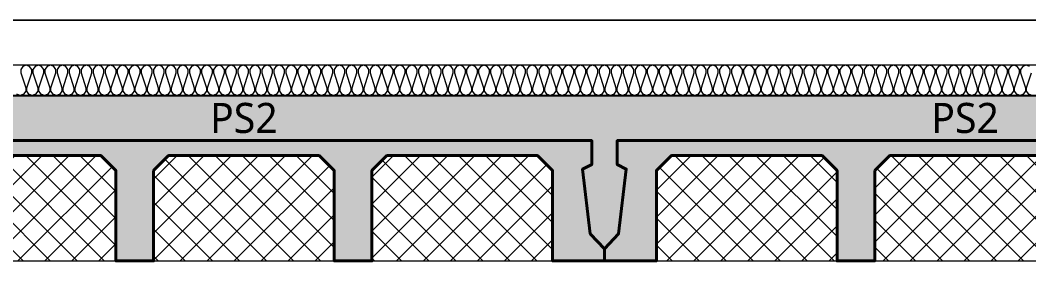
# Model space of a CAD drawing. Header units: millimetres. Extents: x 0 to 420000, y 0 to 297000.
# Drawn here: x 301622 to 304972, y 43650 to 44450 of the extents above; entities that cross this region are included whole.
import ezdxf
from ezdxf.enums import TextEntityAlignment as Align

# ---------------------------------------------------------------- set-up
doc = ezdxf.new("R2010")
doc.units = ezdxf.units.MM
doc.linetypes.add('0731_main_plan$0$form_$0$y-Landschaft$0$_$1$20120914_Verkehrsflächen_Grün$0$20120628_xref - Gammel$1$3_H-GL_F1_U3 - Default$0${ Offset Lines }', pattern=[0])
doc.linetypes.add('CEN', pattern=[62, 60, -1, 0, -1])
for name, color, linetype, lineweight in [('A-AXIS-LINE', 1, 'CEN', 15), ('A-CONC-LIN1', 2, 'Continuous', 40), ('A-CONC-LIN2', 7, 'Continuous', 25), ('A-XXXX-FIN2', 6, 'Continuous', 20), ('A-XXXX-INSL2', 8, 'Continuous', 18)]:
    doc.layers.add(name, color=color, linetype=linetype, lineweight=lineweight)
doc.layers.add('A-CONC-SOLD', color=253, linetype='CEN')
doc.layers.add('A-XXXX-NPLT', color=144, linetype='Continuous', lineweight=15, plot=False)
doc.styles.add('맑은고딕', font='')
doc.styles.get('맑은고딕').set_extended_font_data('Malgun Gothic')

# ---------------------------------------------------------------- blocks, each defined once
blk = doc.blocks.new('axis(211208)')
at = {"layer": 'A-AXIS-LINE', "ltscale": 1000}
blk.add_line((4631788.1, -421118.7), (4955413.1, -421118.7), dxfattribs=at)
blk = doc.blocks.new('PS2')
at = {"layer": 'A-CONC-SOLD'}
h = blk.add_hatch(color=256, dxfattribs=at)
h.dxf.hatch_style = 1
h.paths.add_polyline_path([(1197.5, 0), (-1197.5, 0), (-1197.5, -510), (-1150.5, -460), (-1125, -245), (-1155, -230), (-1155, -150), (1155, -150), (1155, -230), (1125, -245), (1150.5, -460), (1197.5, -510)])
h = blk.add_hatch(color=256, dxfattribs=at)
h.dxf.hatch_style = 1
h.paths.add_polyline_path([(-1150.5, -460), (-1197.5, -510), (-1197.5, -550), (-1025, -550), (-1025, -510), (-1025, -250), (-975, -200), (-475, -200), (-425, -250), (-425, -510), (-425, -550), (-300, -550), (-300, -510), (-300, -250), (-250, -200), (250, -200), (300, -250), (300, -510), (300, -550), (425, -550), (425, -510), (425, -250), (475, -200), (975, -200), (1025, -250), (1025, -510), (1025, -550), (1197.5, -550), (1197.5, -510), (1150.5, -460), (1125, -245), (1155, -230), (1155, -150), (-1155, -150), (-1155, -230), (-1125, -245)])
at = {"layer": 'A-XXXX-INSL2'}
h = blk.add_hatch(dxfattribs=at)
h.set_pattern_fill('ANSI37', color=256, scale=20)
h.set_pattern_definition([(45, (-289951.5, -41968), (-44.90128, 44.90128), []), (135, (-289951.5, -41968), (-44.90128, -44.90128), [])])
h.paths.add_polyline_path([(-975, -200), (-1025, -250), (-1025, -510), (-1025, -550), (-425, -550), (-425, -510), (-425, -250), (-475, -200)])
h.paths.add_polyline_path([(-250, -200), (-300, -250), (-300, -510), (-300, -550), (300, -550), (300, -510), (300, -250), (250, -200)])
h.paths.add_polyline_path([(425, -510), (425, -550), (1025, -550), (1025, -510), (1025, -250), (975, -200), (475, -200), (425, -250)])
at = {"layer": 'A-CONC-LIN1', "color": 2, "linetype": '0731_main_plan$0$form_$0$y-Landschaft$0$_$1$20120914_Verkehrsflächen_Grün$0$20120628_xref - Gammel$1$3_H-GL_F1_U3 - Default$0${ Offset Lines }'}
blk.add_lwpolyline([(-300, -250), (-300, -510), (-300, -510), (-300, -550), (-425, -550), (-425, -510), (-425, -510), (-425, -250), (-475, -200), (-975, -200), (-1025, -250), (-1025, -510), (-1025, -510), (-1025, -550), (-1197.5, -550), (-1197.5, -510), (-1150.5, -460), (-1125, -245), (-1155, -230), (-1155, -150), (1155, -150), (1155, -230), (1125, -245), (1150.5, -460), (1197.5, -510), (1197.5, -550), (1025, -550), (1025, -510), (1025, -510), (1025, -250), (975, -200), (475, -200), (425, -250), (425, -510), (425, -510), (425, -550), (300, -550), (300, -510), (300, -510), (300, -250), (250, -200), (-250, -200)], close=True, dxfattribs=at)
at = {"layer": 'A-CONC-LIN2'}
blk.add_line((-1197.5, 0), (1197.5, 0), dxfattribs=at)
at = {"layer": 'A-XXXX-NPLT'}
for p, q in [((-1025, -550), (-425, -550)), ((-300, -550), (300, -550)), ((425, -550), (1025, -550))]:
    blk.add_line(p, q, dxfattribs=at)
at = {"layer": 'A-XXXX-NPLT', "style": '맑은고딕'}
blk.add_text('PS2', height=100, dxfattribs=at).set_placement((0, -75), align=Align.MIDDLE)
blk = doc.blocks.new('냉동층(220321)')
at = {"layer": 'A-XXXX-FIN2'}
blk.add_line((4878673.7, -401118.7), (4801923.8, -401118.7), dxfattribs=at)
at = {"layer": 'A-XXXX-INSL2'}
blk.add_line((4878773.7, -401268.7), (4802023.8, -401268.7), dxfattribs=at)
for points in [[(4875293.7, -401368.7), (4875282.7, -401364.7), (4875275.7, -401354.7), (4875275.7, -401343.7), (4875291.7, -401293.7)], [(4875284.7, -401272.7), (4875273.7, -401268.7), (4875262.7, -401272.7), (4875255.7, -401282.7), (4875255.7, -401293.7), (4875271.7, -401343.7), (4875271.7, -401354.7), (4875264.7, -401364.7), (4875253.7, -401368.7), (4875242.7, -401364.7), (4875235.7, -401354.7), (4875235.7, -401343.7), (4875251.7, -401293.7), (4875251.7, -401282.7), (4875244.7, -401272.7), (4875233.7, -401268.7), (4875222.7, -401272.7), (4875215.7, -401282.7), (4875215.7, -401293.7), (4875231.7, -401343.7), (4875231.7, -401354.7), (4875224.7, -401364.7), (4875213.7, -401368.7), (4875202.7, -401364.7), (4875195.7, -401354.7), (4875195.7, -401343.7), (4875211.7, -401293.7), (4875211.7, -401282.7), (4875204.7, -401272.7), (4875193.7, -401268.7), (4875182.7, -401272.7), (4875175.7, -401282.7), (4875175.7, -401293.7), (4875191.7, -401343.7), (4875191.7, -401354.7), (4875184.7, -401364.7), (4875173.7, -401368.7), (4875162.7, -401364.7), (4875155.7, -401354.7), (4875155.7, -401343.7), (4875171.7, -401293.7), (4875171.7, -401282.7), (4875164.7, -401272.7), (4875153.7, -401268.7), (4875142.7, -401272.7), (4875135.7, -401282.7), (4875135.7, -401293.7), (4875151.7, -401343.7), (4875151.7, -401354.7), (4875144.7, -401364.7), (4875133.7, -401368.7), (4875122.7, -401364.7), (4875115.7, -401354.7), (4875115.7, -401343.7), (4875131.7, -401293.7), (4875131.7, -401282.7), (4875124.7, -401272.7), (4875113.7, -401268.7), (4875102.7, -401272.7), (4875095.7, -401282.7), (4875095.7, -401293.7), (4875111.7, -401343.7), (4875111.7, -401354.7), (4875104.7, -401364.7), (4875093.7, -401368.7), (4875082.7, -401364.7), (4875075.7, -401354.7), (4875075.7, -401343.7), (4875091.7, -401293.7), (4875091.7, -401282.7), (4875084.7, -401272.7), (4875073.7, -401268.7), (4875062.7, -401272.7), (4875055.7, -401282.7), (4875055.7, -401293.7), (4875071.7, -401343.7), (4875071.7, -401354.7), (4875064.7, -401364.7), (4875053.7, -401368.7), (4875042.7, -401364.7), (4875035.7, -401354.7), (4875035.7, -401343.7), (4875051.7, -401293.7), (4875051.7, -401282.7), (4875044.7, -401272.7), (4875033.7, -401268.7), (4875022.7, -401272.7), (4875015.7, -401282.7), (4875015.7, -401293.7), (4875031.7, -401343.7), (4875031.7, -401354.7), (4875024.7, -401364.7), (4875013.7, -401368.7), (4875002.7, -401364.7), (4874995.7, -401354.7), (4874995.7, -401343.7), (4875011.7, -401293.7), (4875011.7, -401282.7), (4875004.7, -401272.7), (4874993.7, -401268.7), (4874982.7, -401272.7), (4874975.7, -401282.7), (4874975.7, -401293.7), (4874991.7, -401343.7), (4874991.7, -401354.7), (4874984.7, -401364.7), (4874973.7, -401368.7), (4874962.7, -401364.7), (4874955.7, -401354.7), (4874955.7, -401343.7), (4874971.7, -401293.7), (4874971.7, -401282.7), (4874964.7, -401272.7), (4874953.7, -401268.7), (4874942.7, -401272.7), (4874935.7, -401282.7), (4874935.7, -401293.7), (4874951.7, -401343.7), (4874951.7, -401354.7), (4874944.7, -401364.7), (4874933.7, -401368.7), (4874922.7, -401364.7), (4874915.7, -401354.7), (4874915.7, -401343.7), (4874931.7, -401293.7), (4874931.7, -401282.7), (4874924.7, -401272.7), (4874913.7, -401268.7), (4874902.7, -401272.7), (4874895.7, -401282.7), (4874895.7, -401293.7), (4874911.7, -401343.7), (4874911.7, -401354.7), (4874904.7, -401364.7), (4874893.7, -401368.7), (4874882.7, -401364.7), (4874875.7, -401354.7), (4874875.7, -401343.7), (4874891.7, -401293.7), (4874891.7, -401282.7), (4874884.7, -401272.7), (4874873.7, -401268.7), (4874862.7, -401272.7), (4874855.7, -401282.7), (4874855.7, -401293.7), (4874871.7, -401343.7), (4874871.7, -401354.7), (4874864.7, -401364.7), (4874853.7, -401368.7), (4874842.7, -401364.7), (4874835.7, -401354.7), (4874835.7, -401343.7), (4874851.7, -401293.7), (4874851.7, -401282.7), (4874844.7, -401272.7), (4874833.7, -401268.7), (4874822.7, -401272.7), (4874815.7, -401282.7), (4874815.7, -401293.7), (4874831.7, -401343.7), (4874831.7, -401354.7), (4874824.7, -401364.7), (4874813.7, -401368.7), (4874802.7, -401364.7), (4874795.7, -401354.7), (4874795.7, -401343.7), (4874811.7, -401293.7), (4874811.7, -401282.7), (4874804.7, -401272.7), (4874793.7, -401268.7), (4874782.7, -401272.7), (4874775.7, -401282.7), (4874775.7, -401293.7), (4874791.7, -401343.7), (4874791.7, -401354.7), (4874784.7, -401364.7), (4874773.7, -401368.7), (4874762.7, -401364.7), (4874755.7, -401354.7), (4874755.7, -401343.7), (4874771.7, -401293.7), (4874771.7, -401282.7), (4874764.7, -401272.7), (4874753.7, -401268.7), (4874742.7, -401272.7), (4874735.7, -401282.7), (4874735.7, -401293.7), (4874751.7, -401343.7), (4874751.7, -401354.7), (4874744.7, -401364.7), (4874733.7, -401368.7), (4874722.7, -401364.7), (4874715.7, -401354.7), (4874715.7, -401343.7), (4874731.7, -401293.7), (4874731.7, -401282.7), (4874724.7, -401272.7), (4874713.7, -401268.7), (4874702.7, -401272.7), (4874695.7, -401282.7), (4874695.7, -401293.7), (4874711.7, -401343.7), (4874711.7, -401354.7), (4874704.7, -401364.7), (4874693.7, -401368.7), (4874682.7, -401364.7), (4874675.7, -401354.7), (4874675.7, -401343.7), (4874691.7, -401293.7), (4874691.7, -401282.7), (4874684.7, -401272.7), (4874673.7, -401268.7), (4874662.7, -401272.7), (4874655.7, -401282.7), (4874655.7, -401293.7), (4874671.7, -401343.7), (4874671.7, -401354.7), (4874664.7, -401364.7), (4874653.7, -401368.7), (4874642.7, -401364.7), (4874635.7, -401354.7), (4874635.7, -401343.7), (4874651.7, -401293.7), (4874651.7, -401282.7), (4874644.7, -401272.7), (4874633.7, -401268.7), (4874622.7, -401272.7), (4874615.7, -401282.7), (4874615.7, -401293.7), (4874631.7, -401343.7), (4874631.7, -401354.7), (4874624.7, -401364.7), (4874613.7, -401368.7), (4874602.7, -401364.7), (4874595.7, -401354.7), (4874595.7, -401343.7), (4874611.7, -401293.7), (4874611.7, -401282.7), (4874604.7, -401272.7), (4874593.7, -401268.7), (4874582.7, -401272.7), (4874575.7, -401282.7), (4874575.7, -401293.7), (4874591.7, -401343.7), (4874591.7, -401354.7), (4874584.7, -401364.7), (4874573.7, -401368.7), (4874562.7, -401364.7), (4874555.7, -401354.7), (4874555.7, -401343.7), (4874571.7, -401293.7), (4874571.7, -401282.7), (4874564.7, -401272.7), (4874553.7, -401268.7), (4874542.7, -401272.7), (4874535.7, -401282.7), (4874535.7, -401293.7), (4874551.7, -401343.7), (4874551.7, -401354.7), (4874544.7, -401364.7), (4874533.7, -401368.7), (4874522.7, -401364.7), (4874515.7, -401354.7), (4874515.7, -401343.7), (4874531.7, -401293.7), (4874531.7, -401282.7), (4874524.7, -401272.7), (4874513.7, -401268.7), (4874502.7, -401272.7), (4874495.7, -401282.7), (4874495.7, -401293.7), (4874511.7, -401343.7), (4874511.7, -401354.7), (4874504.7, -401364.7), (4874493.7, -401368.7), (4874482.7, -401364.7), (4874475.7, -401354.7), (4874475.7, -401343.7), (4874491.7, -401293.7), (4874491.7, -401282.7), (4874484.7, -401272.7), (4874473.7, -401268.7), (4874462.7, -401272.7), (4874455.7, -401282.7), (4874455.7, -401293.7), (4874471.7, -401343.7), (4874471.7, -401354.7), (4874464.7, -401364.7), (4874453.7, -401368.7), (4874442.7, -401364.7), (4874435.7, -401354.7), (4874435.7, -401343.7), (4874451.7, -401293.7), (4874451.7, -401282.7), (4874444.7, -401272.7), (4874433.7, -401268.7), (4874422.7, -401272.7), (4874415.7, -401282.7), (4874415.7, -401293.7), (4874431.7, -401343.7), (4874431.7, -401354.7), (4874424.7, -401364.7), (4874413.7, -401368.7), (4874402.7, -401364.7), (4874395.7, -401354.7), (4874395.7, -401343.7), (4874411.7, -401293.7), (4874411.7, -401282.7), (4874404.7, -401272.7), (4874393.7, -401268.7), (4874382.7, -401272.7), (4874375.7, -401282.7), (4874375.7, -401293.7), (4874391.7, -401343.7), (4874391.7, -401354.7), (4874384.7, -401364.7), (4874373.7, -401368.7), (4874362.7, -401364.7), (4874355.7, -401354.7), (4874355.7, -401343.7), (4874371.7, -401293.7), (4874371.7, -401282.7), (4874364.7, -401272.7), (4874353.7, -401268.7), (4874342.7, -401272.7), (4874335.7, -401282.7), (4874335.7, -401293.7), (4874351.7, -401343.7), (4874351.7, -401354.7), (4874344.7, -401364.7), (4874333.7, -401368.7), (4874322.7, -401364.7), (4874315.7, -401354.7), (4874315.7, -401343.7), (4874331.7, -401293.7), (4874331.7, -401282.7), (4874324.7, -401272.7), (4874313.7, -401268.7), (4874302.7, -401272.7), (4874295.7, -401282.7), (4874295.7, -401293.7), (4874311.7, -401343.7), (4874311.7, -401354.7), (4874304.7, -401364.7), (4874293.7, -401368.7), (4874282.7, -401364.7), (4874275.7, -401354.7), (4874275.7, -401343.7), (4874291.7, -401293.7), (4874291.7, -401282.7), (4874284.7, -401272.7), (4874273.7, -401268.7), (4874262.7, -401272.7), (4874255.7, -401282.7), (4874255.7, -401293.7), (4874271.7, -401343.7), (4874271.7, -401354.7), (4874264.7, -401364.7), (4874253.7, -401368.7), (4874242.7, -401364.7), (4874235.7, -401354.7), (4874235.7, -401343.7), (4874251.7, -401293.7), (4874251.7, -401282.7), (4874244.7, -401272.7), (4874233.7, -401268.7), (4874222.7, -401272.7), (4874215.7, -401282.7), (4874215.7, -401293.7), (4874231.7, -401343.7), (4874231.7, -401354.7), (4874224.7, -401364.7), (4874213.7, -401368.7), (4874202.7, -401364.7), (4874195.7, -401354.7), (4874195.7, -401343.7), (4874211.7, -401293.7), (4874211.7, -401282.7), (4874204.7, -401272.7), (4874193.7, -401268.7), (4874182.7, -401272.7), (4874175.7, -401282.7), (4874175.7, -401293.7), (4874191.7, -401343.7), (4874191.7, -401354.7), (4874184.7, -401364.7), (4874173.7, -401368.7), (4874162.7, -401364.7), (4874155.7, -401354.7), (4874155.7, -401343.7), (4874171.7, -401293.7), (4874171.7, -401282.7), (4874164.7, -401272.7), (4874153.7, -401268.7), (4874142.7, -401272.7), (4874135.7, -401282.7), (4874135.7, -401293.7), (4874151.7, -401343.7), (4874151.7, -401354.7), (4874144.7, -401364.7), (4874133.7, -401368.7), (4874122.7, -401364.7), (4874115.7, -401354.7), (4874115.7, -401343.7), (4874131.7, -401293.7), (4874131.7, -401282.7), (4874124.7, -401272.7), (4874113.7, -401268.7), (4874102.7, -401272.7), (4874095.7, -401282.7), (4874095.7, -401293.7), (4874111.7, -401343.7), (4874111.7, -401354.7), (4874104.7, -401364.7), (4874093.7, -401368.7), (4874082.7, -401364.7), (4874075.7, -401354.7), (4874075.7, -401343.7), (4874091.7, -401293.7), (4874091.7, -401282.7), (4874084.7, -401272.7), (4874073.7, -401268.7), (4874062.7, -401272.7), (4874055.7, -401282.7), (4874055.7, -401293.7), (4874071.7, -401343.7), (4874071.7, -401354.7), (4874064.7, -401364.7), (4874053.7, -401368.7), (4874042.7, -401364.7), (4874035.7, -401354.7), (4874035.7, -401343.7), (4874051.7, -401293.7), (4874051.7, -401282.7), (4874044.7, -401272.7), (4874033.7, -401268.7), (4874022.7, -401272.7), (4874015.7, -401282.7), (4874015.7, -401293.7), (4874031.7, -401343.7), (4874031.7, -401354.7), (4874024.7, -401364.7), (4874013.7, -401368.7), (4874002.7, -401364.7), (4873995.7, -401354.7), (4873995.7, -401343.7), (4874011.7, -401293.7), (4874011.7, -401282.7), (4874004.7, -401272.7), (4873993.7, -401268.7), (4873982.7, -401272.7), (4873975.7, -401282.7), (4873975.7, -401293.7), (4873991.7, -401343.7), (4873991.7, -401354.7), (4873984.7, -401364.7), (4873973.7, -401368.7), (4873962.7, -401364.7), (4873955.7, -401354.7), (4873955.7, -401343.7), (4873971.7, -401293.7), (4873971.7, -401282.7), (4873964.7, -401272.7), (4873953.7, -401268.7), (4873942.7, -401272.7), (4873935.7, -401282.7), (4873935.7, -401293.7), (4873951.7, -401343.7), (4873951.7, -401354.7), (4873944.7, -401364.7), (4873933.7, -401368.7), (4873922.7, -401364.7), (4873915.7, -401354.7), (4873915.7, -401343.7), (4873931.7, -401293.7), (4873931.7, -401282.7), (4873924.7, -401272.7), (4873913.7, -401268.7), (4873902.7, -401272.7), (4873895.7, -401282.7), (4873895.7, -401293.7), (4873911.7, -401343.7), (4873911.7, -401354.7), (4873904.7, -401364.7), (4873893.7, -401368.7), (4873882.7, -401364.7), (4873875.7, -401354.7), (4873875.7, -401343.7), (4873891.7, -401293.7), (4873891.7, -401282.7), (4873884.7, -401272.7), (4873873.7, -401268.7), (4873862.7, -401272.7), (4873855.7, -401282.7), (4873855.7, -401293.7), (4873871.7, -401343.7), (4873871.7, -401354.7), (4873864.7, -401364.7), (4873853.7, -401368.7), (4873842.7, -401364.7), (4873835.7, -401354.7), (4873835.7, -401343.7), (4873851.7, -401293.7), (4873851.7, -401282.7), (4873844.7, -401272.7), (4873833.7, -401268.7), (4873822.7, -401272.7), (4873815.7, -401282.7), (4873815.7, -401293.7), (4873831.7, -401343.7), (4873831.7, -401354.7), (4873824.7, -401364.7), (4873813.7, -401368.7), (4873802.7, -401364.7), (4873795.7, -401354.7), (4873795.7, -401343.7), (4873811.7, -401293.7), (4873811.7, -401282.7), (4873804.7, -401272.7), (4873793.7, -401268.7), (4873782.7, -401272.7), (4873775.7, -401282.7), (4873775.7, -401293.7), (4873791.7, -401343.7), (4873791.7, -401354.7), (4873784.7, -401364.7), (4873773.7, -401368.7), (4873762.7, -401364.7), (4873755.7, -401354.7), (4873755.7, -401343.7), (4873771.7, -401293.7), (4873771.7, -401282.7), (4873764.7, -401272.7), (4873753.7, -401268.7), (4873742.7, -401272.7), (4873735.7, -401282.7), (4873735.7, -401293.7), (4873751.7, -401343.7), (4873751.7, -401354.7), (4873744.7, -401364.7), (4873733.7, -401368.7), (4873722.7, -401364.7), (4873715.7, -401354.7), (4873715.7, -401343.7), (4873731.7, -401293.7), (4873731.7, -401282.7), (4873724.7, -401272.7), (4873713.7, -401268.7), (4873702.7, -401272.7), (4873695.7, -401282.7), (4873695.7, -401293.7), (4873711.7, -401343.7), (4873711.7, -401354.7), (4873704.7, -401364.7), (4873693.7, -401368.7), (4873682.7, -401364.7), (4873675.7, -401354.7), (4873675.7, -401343.7), (4873691.7, -401293.7), (4873691.7, -401282.7), (4873684.7, -401272.7), (4873673.7, -401268.7), (4873662.7, -401272.7), (4873655.7, -401282.7), (4873655.7, -401293.7), (4873671.7, -401343.7), (4873671.7, -401354.7), (4873664.7, -401364.7), (4873653.7, -401368.7), (4873642.7, -401364.7), (4873635.7, -401354.7), (4873635.7, -401343.7), (4873651.7, -401293.7), (4873651.7, -401282.7), (4873644.7, -401272.7), (4873633.7, -401268.7), (4873622.7, -401272.7), (4873615.7, -401282.7), (4873615.7, -401293.7), (4873631.7, -401343.7), (4873631.7, -401354.7), (4873624.7, -401364.7), (4873613.7, -401368.7), (4873602.7, -401364.7), (4873595.7, -401354.7), (4873595.7, -401343.7), (4873611.7, -401293.7), (4873611.7, -401282.7), (4873604.7, -401272.7), (4873593.7, -401268.7), (4873582.7, -401272.7), (4873575.7, -401282.7), (4873575.7, -401293.7), (4873591.7, -401343.7), (4873591.7, -401354.7), (4873584.7, -401364.7), (4873573.7, -401368.7), (4873562.7, -401364.7), (4873555.7, -401354.7), (4873555.7, -401343.7), (4873571.7, -401293.7), (4873571.7, -401282.7), (4873564.7, -401272.7), (4873553.7, -401268.7), (4873542.7, -401272.7), (4873535.7, -401282.7), (4873535.7, -401293.7), (4873551.7, -401343.7), (4873551.7, -401354.7), (4873544.7, -401364.7), (4873533.7, -401368.7), (4873522.7, -401364.7), (4873515.7, -401354.7), (4873515.7, -401343.7), (4873531.7, -401293.7), (4873531.7, -401282.7), (4873524.7, -401272.7), (4873513.7, -401268.7), (4873502.7, -401272.7), (4873495.7, -401282.7), (4873495.7, -401293.7), (4873511.7, -401343.7), (4873511.7, -401354.7), (4873504.7, -401364.7), (4873493.7, -401368.7), (4873482.7, -401364.7), (4873475.7, -401354.7), (4873475.7, -401343.7), (4873491.7, -401293.7), (4873491.7, -401282.7), (4873484.7, -401272.7), (4873473.7, -401268.7), (4873462.7, -401272.7), (4873455.7, -401282.7), (4873455.7, -401293.7), (4873471.7, -401343.7), (4873471.7, -401354.7), (4873464.7, -401364.7), (4873453.7, -401368.7), (4873442.7, -401364.7), (4873435.7, -401354.7), (4873435.7, -401343.7), (4873451.7, -401293.7), (4873451.7, -401282.7), (4873444.7, -401272.7), (4873433.7, -401268.7), (4873422.7, -401272.7), (4873415.7, -401282.7), (4873415.7, -401293.7), (4873431.7, -401343.7), (4873431.7, -401354.7), (4873424.7, -401364.7), (4873413.7, -401368.7), (4873402.7, -401364.7), (4873395.7, -401354.7), (4873395.7, -401343.7), (4873411.7, -401293.7), (4873411.7, -401282.7), (4873404.7, -401272.7), (4873393.7, -401268.7), (4873382.7, -401272.7), (4873375.7, -401282.7), (4873375.7, -401293.7), (4873391.7, -401343.7), (4873391.7, -401354.7), (4873384.7, -401364.7), (4873373.7, -401368.7), (4873362.7, -401364.7), (4873355.7, -401354.7), (4873355.7, -401343.7), (4873371.7, -401293.7), (4873371.7, -401282.7), (4873364.7, -401272.7), (4873353.7, -401268.7), (4873342.7, -401272.7), (4873335.7, -401282.7), (4873335.7, -401293.7), (4873351.7, -401343.7), (4873351.7, -401354.7), (4873344.7, -401364.7), (4873333.7, -401368.7), (4873322.7, -401364.7), (4873315.7, -401354.7), (4873315.7, -401343.7), (4873331.7, -401293.7), (4873331.7, -401282.7), (4873324.7, -401272.7), (4873313.7, -401268.7), (4873302.7, -401272.7), (4873295.7, -401282.7), (4873295.7, -401293.7), (4873311.7, -401343.7), (4873311.7, -401354.7), (4873304.7, -401364.7), (4873293.7, -401368.7), (4873282.7, -401364.7), (4873275.7, -401354.7), (4873275.7, -401343.7), (4873291.7, -401293.7), (4873291.7, -401282.7), (4873284.7, -401272.7), (4873273.7, -401268.7), (4873262.7, -401272.7), (4873255.7, -401282.7), (4873255.7, -401293.7), (4873271.7, -401343.7), (4873271.7, -401354.7), (4873264.7, -401364.7), (4873253.7, -401368.7), (4873242.7, -401364.7), (4873235.7, -401354.7), (4873235.7, -401343.7), (4873251.7, -401293.7), (4873251.7, -401282.7), (4873244.7, -401272.7), (4873233.7, -401268.7), (4873222.7, -401272.7), (4873215.7, -401282.7), (4873215.7, -401293.7), (4873231.7, -401343.7), (4873231.7, -401354.7), (4873224.7, -401364.7), (4873213.7, -401368.7), (4873202.7, -401364.7), (4873195.7, -401354.7), (4873195.7, -401343.7), (4873211.7, -401293.7), (4873211.7, -401282.7), (4873204.7, -401272.7), (4873193.7, -401268.7), (4873182.7, -401272.7), (4873175.7, -401282.7), (4873175.7, -401293.7), (4873191.7, -401343.7), (4873191.7, -401354.7), (4873184.7, -401364.7), (4873173.7, -401368.7), (4873162.7, -401364.7), (4873155.7, -401354.7), (4873155.7, -401343.7), (4873171.7, -401293.7), (4873171.7, -401282.7), (4873164.7, -401272.7), (4873153.7, -401268.7), (4873142.7, -401272.7), (4873135.7, -401282.7), (4873135.7, -401293.7), (4873151.7, -401343.7), (4873151.7, -401354.7), (4873144.7, -401364.7), (4873133.7, -401368.7), (4873122.7, -401364.7), (4873115.7, -401354.7), (4873115.7, -401343.7), (4873131.7, -401293.7), (4873131.7, -401282.7), (4873124.7, -401272.7), (4873113.7, -401268.7), (4873102.7, -401272.7), (4873095.7, -401282.7), (4873095.7, -401293.7), (4873111.7, -401343.7), (4873111.7, -401354.7), (4873104.7, -401364.7), (4873093.7, -401368.7), (4873082.7, -401364.7), (4873075.7, -401354.7), (4873075.7, -401343.7), (4873091.7, -401293.7), (4873091.7, -401282.7), (4873084.7, -401272.7), (4873073.7, -401268.7), (4873062.7, -401272.7), (4873055.7, -401282.7), (4873055.7, -401293.7), (4873071.7, -401343.7), (4873071.7, -401354.7), (4873064.7, -401364.7), (4873053.7, -401368.7), (4873042.7, -401364.7), (4873035.7, -401354.7), (4873035.7, -401343.7), (4873051.7, -401293.7), (4873051.7, -401282.7), (4873044.7, -401272.7), (4873033.7, -401268.7), (4873022.7, -401272.7), (4873015.7, -401282.7), (4873015.7, -401293.7), (4873031.7, -401343.7), (4873031.7, -401354.7), (4873024.7, -401364.7), (4873013.7, -401368.7), (4873002.7, -401364.7), (4872995.7, -401354.7), (4872995.7, -401343.7), (4873011.7, -401293.7), (4873011.7, -401282.7), (4873004.7, -401272.7), (4872993.7, -401268.7), (4872982.7, -401272.7), (4872975.7, -401282.7), (4872975.7, -401293.7), (4872991.7, -401343.7), (4872991.7, -401354.7), (4872984.7, -401364.7), (4872973.7, -401368.7), (4872962.7, -401364.7), (4872955.7, -401354.7), (4872955.7, -401343.7), (4872971.7, -401293.7), (4872971.7, -401282.7), (4872964.7, -401272.7), (4872953.7, -401268.7), (4872942.7, -401272.7), (4872935.7, -401282.7), (4872935.7, -401293.7), (4872951.7, -401343.7), (4872951.7, -401354.7), (4872944.7, -401364.7), (4872933.7, -401368.7), (4872922.7, -401364.7), (4872915.7, -401354.7), (4872915.7, -401343.7), (4872931.7, -401293.7), (4872931.7, -401282.7), (4872924.7, -401272.7), (4872913.7, -401268.7), (4872902.7, -401272.7), (4872895.7, -401282.7), (4872895.7, -401293.7), (4872911.7, -401343.7), (4872911.7, -401354.7), (4872904.7, -401364.7), (4872893.7, -401368.7), (4872882.7, -401364.7), (4872875.7, -401354.7), (4872875.7, -401343.7), (4872891.7, -401293.7), (4872891.7, -401282.7), (4872884.7, -401272.7), (4872873.7, -401268.7), (4872862.7, -401272.7), (4872855.7, -401282.7), (4872855.7, -401293.7), (4872871.7, -401343.7), (4872871.7, -401354.7), (4872864.7, -401364.7), (4872853.7, -401368.7), (4872842.7, -401364.7), (4872835.7, -401354.7), (4872835.7, -401343.7), (4872851.7, -401293.7), (4872851.7, -401282.7), (4872844.7, -401272.7), (4872833.7, -401268.7), (4872822.7, -401272.7), (4872815.7, -401282.7), (4872815.7, -401293.7), (4872831.7, -401343.7), (4872831.7, -401354.7), (4872824.7, -401364.7), (4872813.7, -401368.7), (4872802.7, -401364.7), (4872795.7, -401354.7), (4872795.7, -401343.7), (4872811.7, -401293.7), (4872811.7, -401282.7), (4872804.7, -401272.7), (4872793.7, -401268.7), (4872782.7, -401272.7), (4872775.7, -401282.7), (4872775.7, -401293.7), (4872791.7, -401343.7), (4872791.7, -401354.7), (4872784.7, -401364.7), (4872773.7, -401368.7), (4872762.7, -401364.7), (4872755.7, -401354.7), (4872755.7, -401343.7), (4872771.7, -401293.7), (4872771.7, -401282.7), (4872764.7, -401272.7), (4872753.7, -401268.7), (4872742.7, -401272.7), (4872735.7, -401282.7), (4872735.7, -401293.7), (4872751.7, -401343.7), (4872751.7, -401354.7), (4872744.7, -401364.7), (4872733.7, -401368.7), (4872722.7, -401364.7), (4872715.7, -401354.7), (4872715.7, -401343.7), (4872731.7, -401293.7), (4872731.7, -401282.7), (4872724.7, -401272.7), (4872713.7, -401268.7), (4872702.7, -401272.7), (4872695.7, -401282.7), (4872695.7, -401293.7), (4872711.7, -401343.7), (4872711.7, -401354.7), (4872704.7, -401364.7), (4872693.7, -401368.7), (4872682.7, -401364.7), (4872675.7, -401354.7), (4872675.7, -401343.7), (4872691.7, -401293.7), (4872691.7, -401282.7), (4872684.7, -401272.7), (4872673.7, -401268.7), (4872662.7, -401272.7), (4872655.7, -401282.7), (4872655.7, -401293.7), (4872671.7, -401343.7), (4872671.7, -401354.7), (4872664.7, -401364.7), (4872653.7, -401368.7), (4872642.7, -401364.7), (4872635.7, -401354.7), (4872635.7, -401343.7), (4872651.7, -401293.7), (4872651.7, -401282.7), (4872644.7, -401272.7), (4872633.7, -401268.7), (4872622.7, -401272.7), (4872615.7, -401282.7), (4872615.7, -401293.7), (4872631.7, -401343.7), (4872631.7, -401354.7), (4872624.7, -401364.7), (4872613.7, -401368.7), (4872602.7, -401364.7), (4872595.7, -401354.7), (4872595.7, -401343.7), (4872611.7, -401293.7), (4872611.7, -401282.7), (4872604.7, -401272.7), (4872593.7, -401268.7), (4872582.7, -401272.7), (4872575.7, -401282.7), (4872575.7, -401293.7), (4872591.7, -401343.7), (4872591.7, -401354.7), (4872584.7, -401364.7), (4872573.7, -401368.7), (4872562.7, -401364.7), (4872555.7, -401354.7), (4872555.7, -401343.7), (4872571.7, -401293.7), (4872571.7, -401282.7), (4872564.7, -401272.7), (4872553.7, -401268.7), (4872542.7, -401272.7), (4872535.7, -401282.7), (4872535.7, -401293.7), (4872551.7, -401343.7), (4872551.7, -401354.7), (4872544.7, -401364.7), (4872533.7, -401368.7), (4872522.7, -401364.7), (4872515.7, -401354.7), (4872515.7, -401343.7), (4872531.7, -401293.7), (4872531.7, -401282.7), (4872524.7, -401272.7), (4872513.7, -401268.7), (4872502.7, -401272.7), (4872495.7, -401282.7), (4872495.7, -401293.7), (4872511.7, -401343.7), (4872511.7, -401354.7), (4872504.7, -401364.7), (4872493.7, -401368.7), (4872482.7, -401364.7), (4872475.7, -401354.7), (4872475.7, -401343.7), (4872491.7, -401293.7), (4872491.7, -401282.7), (4872484.7, -401272.7), (4872473.7, -401268.7), (4872462.7, -401272.7), (4872455.7, -401282.7), (4872455.7, -401293.7), (4872471.7, -401343.7), (4872471.7, -401354.7), (4872464.7, -401364.7), (4872453.7, -401368.7), (4872442.7, -401364.7), (4872435.7, -401354.7), (4872435.7, -401343.7), (4872451.7, -401293.7), (4872451.7, -401282.7), (4872444.7, -401272.7), (4872433.7, -401268.7), (4872422.7, -401272.7), (4872415.7, -401282.7), (4872415.7, -401293.7), (4872431.7, -401343.7), (4872431.7, -401354.7), (4872424.7, -401364.7), (4872413.7, -401368.7), (4872402.7, -401364.7), (4872395.7, -401354.7), (4872395.7, -401343.7), (4872411.7, -401293.7), (4872411.7, -401282.7), (4872404.7, -401272.7), (4872393.7, -401268.7), (4872382.7, -401272.7), (4872375.7, -401282.7), (4872375.7, -401293.7), (4872391.7, -401343.7), (4872391.7, -401354.7), (4872384.7, -401364.7), (4872373.7, -401368.7), (4872362.7, -401364.7), (4872355.7, -401354.7), (4872355.7, -401343.7), (4872371.7, -401293.7), (4872371.7, -401282.7), (4872364.7, -401272.7), (4872353.7, -401268.7), (4872342.7, -401272.7), (4872335.7, -401282.7), (4872335.7, -401293.7), (4872351.7, -401343.7), (4872351.7, -401354.7), (4872344.7, -401364.7), (4872333.7, -401368.7), (4872322.7, -401364.7), (4872315.7, -401354.7), (4872315.7, -401343.7), (4872331.7, -401293.7), (4872331.7, -401282.7), (4872324.7, -401272.7), (4872313.7, -401268.7), (4872302.7, -401272.7), (4872295.7, -401282.7), (4872295.7, -401293.7), (4872311.7, -401343.7), (4872311.7, -401354.7), (4872304.7, -401364.7), (4872293.7, -401368.7), (4872282.7, -401364.7), (4872275.7, -401354.7), (4872275.7, -401343.7), (4872291.7, -401293.7), (4872291.7, -401282.7), (4872284.7, -401272.7), (4872273.7, -401268.7), (4872262.7, -401272.7), (4872255.7, -401282.7), (4872255.7, -401293.7), (4872271.7, -401343.7), (4872271.7, -401354.7), (4872264.7, -401364.7), (4872253.7, -401368.7), (4872242.7, -401364.7), (4872235.7, -401354.7), (4872235.7, -401343.7), (4872251.7, -401293.7), (4872251.7, -401282.7), (4872244.7, -401272.7), (4872233.7, -401268.7), (4872222.7, -401272.7), (4872215.7, -401282.7), (4872215.7, -401293.7), (4872231.7, -401343.7), (4872231.7, -401354.7), (4872224.7, -401364.7), (4872213.7, -401368.7), (4872202.7, -401364.7), (4872195.7, -401354.7), (4872195.7, -401343.7), (4872211.7, -401293.7), (4872211.7, -401282.7), (4872204.7, -401272.7), (4872193.7, -401268.7), (4872182.7, -401272.7), (4872175.7, -401282.7), (4872175.7, -401293.7), (4872191.7, -401343.7), (4872191.7, -401354.7), (4872184.7, -401364.7), (4872173.7, -401368.7), (4872162.7, -401364.7), (4872155.7, -401354.7), (4872155.7, -401343.7), (4872171.7, -401293.7), (4872171.7, -401282.7), (4872164.7, -401272.7), (4872153.7, -401268.7), (4872142.7, -401272.7), (4872135.7, -401282.7), (4872135.7, -401293.7), (4872151.7, -401343.7), (4872151.7, -401354.7), (4872144.7, -401364.7), (4872133.7, -401368.7), (4872122.7, -401364.7), (4872115.7, -401354.7), (4872115.7, -401343.7), (4872131.7, -401293.7), (4872131.7, -401282.7), (4872124.7, -401272.7), (4872113.7, -401268.7), (4872102.7, -401272.7), (4872095.7, -401282.7), (4872095.7, -401293.7), (4872111.7, -401343.7), (4872111.7, -401354.7), (4872104.7, -401364.7), (4872093.7, -401368.7), (4872082.7, -401364.7), (4872075.7, -401354.7), (4872075.7, -401343.7), (4872091.7, -401293.7), (4872091.7, -401282.7), (4872084.7, -401272.7), (4872073.7, -401268.7), (4872062.7, -401272.7), (4872055.7, -401282.7), (4872055.7, -401293.7), (4872071.7, -401343.7), (4872071.7, -401354.7), (4872064.7, -401364.7), (4872053.7, -401368.7), (4872042.7, -401364.7), (4872035.7, -401354.7), (4872035.7, -401343.7), (4872051.7, -401293.7), (4872051.7, -401282.7), (4872044.7, -401272.7), (4872033.7, -401268.7), (4872022.7, -401272.7), (4872015.7, -401282.7), (4872015.7, -401293.7), (4872031.7, -401343.7), (4872031.7, -401354.7), (4872024.7, -401364.7), (4872013.7, -401368.7), (4872002.7, -401364.7), (4871995.7, -401354.7), (4871995.7, -401343.7), (4872011.7, -401293.7), (4872011.7, -401282.7), (4872004.7, -401272.7), (4871993.7, -401268.7), (4871982.7, -401272.7), (4871975.7, -401282.7), (4871975.7, -401293.7), (4871991.7, -401343.7), (4871991.7, -401354.7), (4871984.7, -401364.7), (4871973.7, -401368.7), (4871962.7, -401364.7), (4871955.7, -401354.7), (4871955.7, -401343.7), (4871971.7, -401293.7), (4871971.7, -401282.7), (4871964.7, -401272.7), (4871953.7, -401268.7), (4871942.7, -401272.7), (4871935.7, -401282.7), (4871935.7, -401293.7), (4871951.7, -401343.7), (4871951.7, -401354.7), (4871944.7, -401364.7), (4871933.7, -401368.7), (4871922.7, -401364.7)]]:
    blk.add_lwpolyline(points, dxfattribs=at)
for p in [(4872676.3, -401368.7), (4875071.3, -401368.7)]:
    blk.add_blockref('PS2', p)

msp = doc.modelspace()

# ---------------------------------------------------------------- block references
msp.add_blockref('냉동층(220321)', (-4570311.3, 445568.7))
at = {"layer": 'A-AXIS-LINE'}
msp.add_blockref('axis(211208)', (-4581588.1, 465568.7), dxfattribs=at)

doc.saveas('drawing.dxf')
